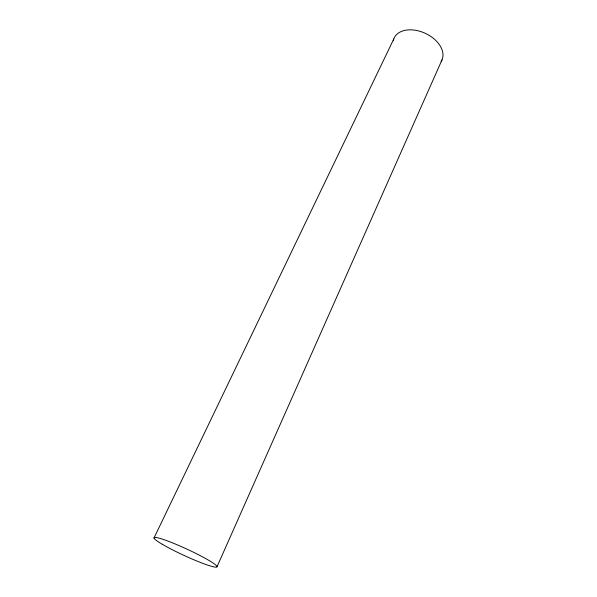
<?xml version="1.0" encoding="UTF-8"?>
<svg xmlns="http://www.w3.org/2000/svg" width="597" height="597" viewBox="0 0 597 597"><rect width="100%" height="100%" fill="white"/><g stroke="black" fill="none" stroke-linecap="round" stroke-linejoin="round"><path stroke-width="0.9" d="M216.987 566.822L442.004 59.864M154.004 538.001L393.781 38.977M393.319 40.73A26.29 17.261 24.8 0 1 424.422 32.932A26.29 17.261 24.8 0 1 441.138 61.446M162.28 544.263A34.678 3.47 24.8 0 0 215.562 567.15A34.678 3.47 24.8 0 0 178.675 545.442A34.678 3.47 24.8 0 0 162.28 544.263"/></g></svg>
